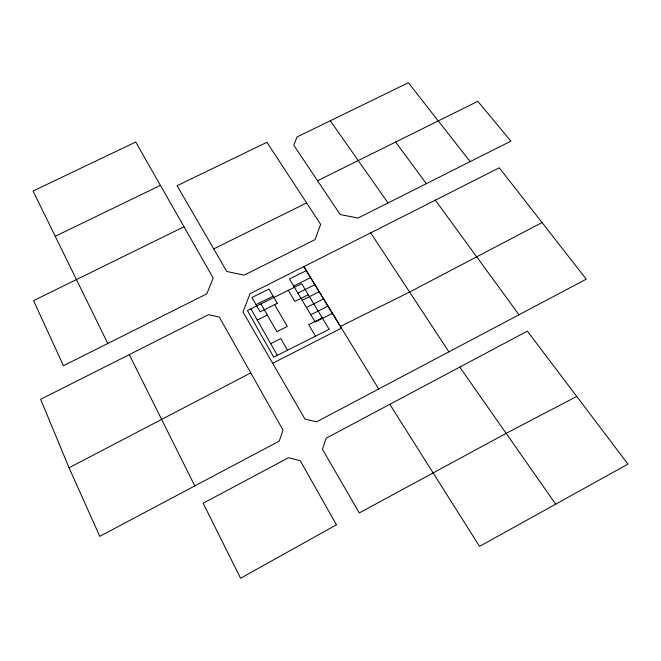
<?xml version="1.0" encoding="UTF-8"?>
<svg xmlns="http://www.w3.org/2000/svg" width="661" height="661" viewBox="0 0 661 661"><rect width="100%" height="100%" fill="white"/><g stroke="black" fill="none" stroke-linecap="round" stroke-linejoin="round"><path stroke-width="0.99" d="M389.816 404.35L479.539 546.374L627.95 464.113L527.354 331.144L326.104 438.226L322.494 449.348L359.287 512.936L506.144 433.376L576.723 396.426M194.788 485.909L99.77 536.344L69.041 467.765L40.652 399.294L208.546 314.653L219.278 317.04L283.015 430.104L279.231 441.135L194.788 485.909L129.267 354.602M542.045 222.534L409.613 292.03L340.432 326.451M69.041 467.765L250.767 372.878M272.671 363.294L341.448 328.129L303.845 266.59L378.687 388.999M370.689 232.862L499.286 167.803L586.274 279.173L316.594 421.842L304.952 419.057L242.984 311.992L250.023 293.732L370.689 232.862L448.918 351.842M470.136 161.631L408.391 82.741L297.053 136.959L293.773 145.23L340.241 214.569L358.047 218.023L510.903 141.14L477.829 101.315L317.561 180.726M310.786 314.735L328.005 306.134M270.613 343.72L280.834 338.606L287.502 350.239M322.262 317.858L308.687 324.658L315.512 336.16M332.45 313.405L315.173 322.056L289.411 279.008L306.332 270.655M257.236 320.089L267.341 315.066M308.29 294.715L294.864 301.383L288.303 290.328M302.135 300.268L319.23 291.765M306.44 307.472L323.601 298.921M213.718 248.9L226.773 271.473L244.083 275.166L315.074 239.596L320.659 224.385L266.937 142.289L177.074 185.716L213.718 248.9L306.613 202.935M256.014 304.647L273.15 296.169M293.616 286.039L310.596 277.637M297.855 293.12L314.892 284.668M183.989 226.764L33.562 300.631L63.439 365.723L206.786 293.864L213.197 278.058L135.736 142.024L33.05 191.037L107.784 343.513M55.375 236.225L160.433 185.361M395.609 142.065L426.353 183.667M435.335 200.176L518.984 314.776M330.285 120.756L388.024 202.952M459.775 367.111L555.703 504.169M277.356 355.337L250.883 308.861M274.621 304.647L287.295 326.468L276.868 331.682L260.93 303.886M336.432 524.809L240.571 578.259L203.167 503.244L288.46 457.726L300.243 460.7L336.432 524.809M329.17 329.294L273.704 357.171L247.437 310.563L301.656 283.718L329.17 329.294M277.314 303.308L260.112 311.843L251.94 297.508L269.019 289.08L277.314 303.308"/></g></svg>
